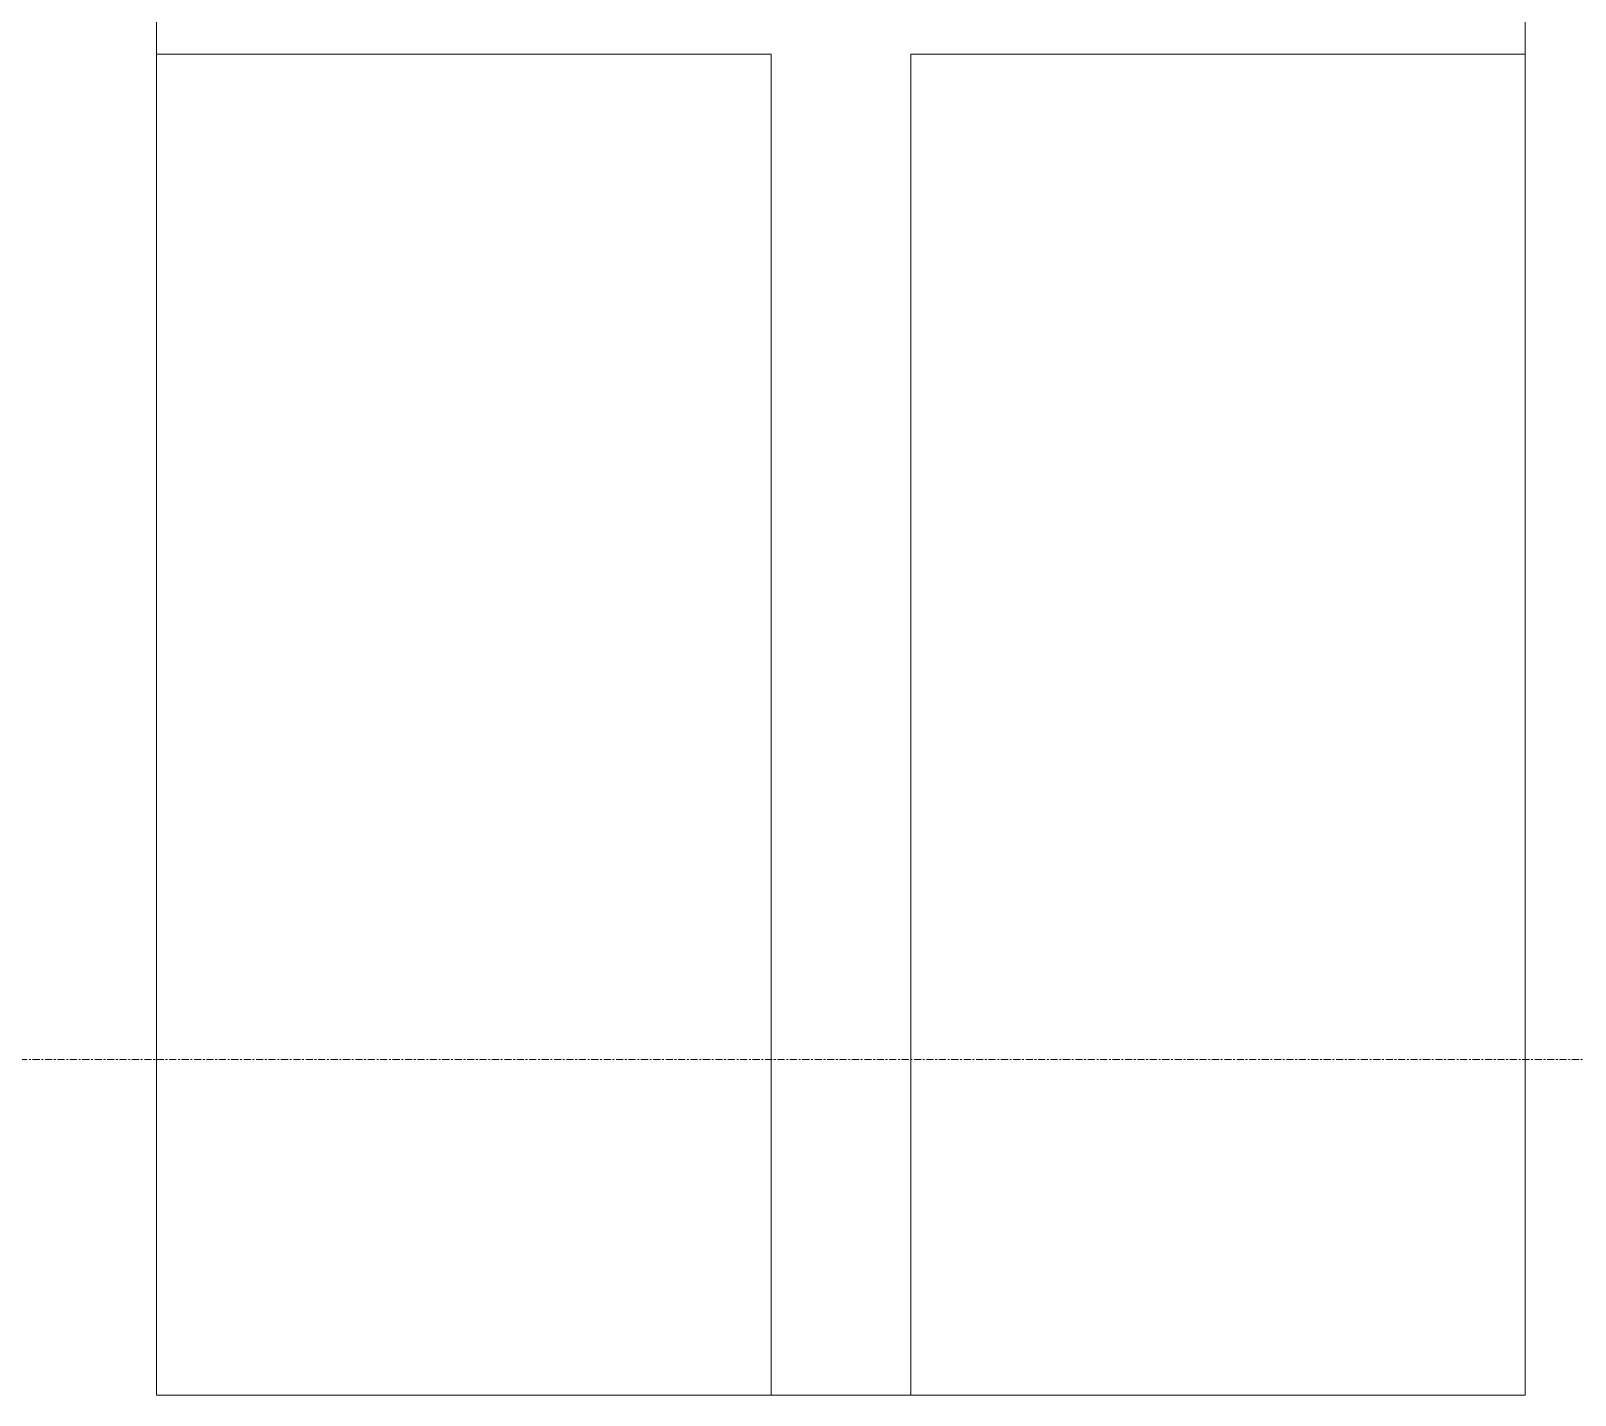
# Model space of a CAD drawing. Header units: millimetres. Extents: x 5356 to 209803, y -16346 to 109894.
# Drawn here: x 87908 to 90673, y 16636 to 19078 of the extents above; entities that cross this region are included whole.
import ezdxf

# ---------------------------------------------------------------- set-up
doc = ezdxf.new("R2010")
doc.units = ezdxf.units.MM
doc.linetypes.add('Grid Line', pattern=[22.225, 12.7, -3.175, 3.175, -3.175])
for name, color, linetype, lineweight in [('G-IMPT', 8, 'Continuous', 9), ('M-EQPM', 50, 'Continuous', 9), ('S-GRID-1', 1, 'Grid Line', 9)]:
    doc.layers.add(name, color=color, linetype=linetype, lineweight=lineweight)

# ---------------------------------------------------------------- blocks, each defined once
blk = doc.blocks.new('TKTC_NAP THAM BE XLNT_260130 - TKTC_XREF_260130_NAP THAM BE XLNT_dwg-3399784-TKCS_MB ĐỊNH VỊ MỐC TỌA ĐỘ CÔNG TRÌNH')
at = {"layer": 'G-IMPT', "flags": 128}
for points in [[(85378.1, 19938.2), (87828.5, 19938.2), (87828.5, 15787.6), (85378.1, 15787.6)], [(86478.5, 18188.2), (85378.1, 18188.2), (85378.1, 15787.6), (86478.5, 15787.6)], [(87828.5, 18188.2), (86728.5, 18188.2), (86728.5, 15787.6), (87828.5, 15787.6)]]:
    blk.add_lwpolyline(points, close=True, dxfattribs=at)
blk = doc.blocks.new('TKTC_NAP THAM BE XLNT_260130 - NẮP THĂM BỂ XLNT-2335565-TKCS_MB ĐỊNH VỊ MỐC TỌA ĐỘ CÔNG TRÌNH')
blk.add_blockref('TKTC_NAP THAM BE XLNT_260130 - TKTC_XREF_260130_NAP THAM BE XLNT_dwg-3399784-TKCS_MB ĐỊNH VỊ MỐC TỌA ĐỘ CÔNG TRÌNH', (-83427.6, -14087.9))

msp = doc.modelspace()

# ---------------------------------------------------------------- linework, layer by layer
at = {"layer": 'S-GRID-1'}
msp.add_line((131551.8, 17236.9), (29351.8, 17236.9), dxfattribs=at)

# ---------------------------------------------------------------- block references
at = {"layer": 'M-EQPM'}
msp.add_blockref('TKTC_NAP THAM BE XLNT_260130 - NẮP THĂM BỂ XLNT-2335565-TKCS_MB ĐỊNH VỊ MỐC TỌA ĐỘ CÔNG TRÌNH', (86182.6, 14936.6), dxfattribs=at)

doc.saveas('drawing.dxf')
